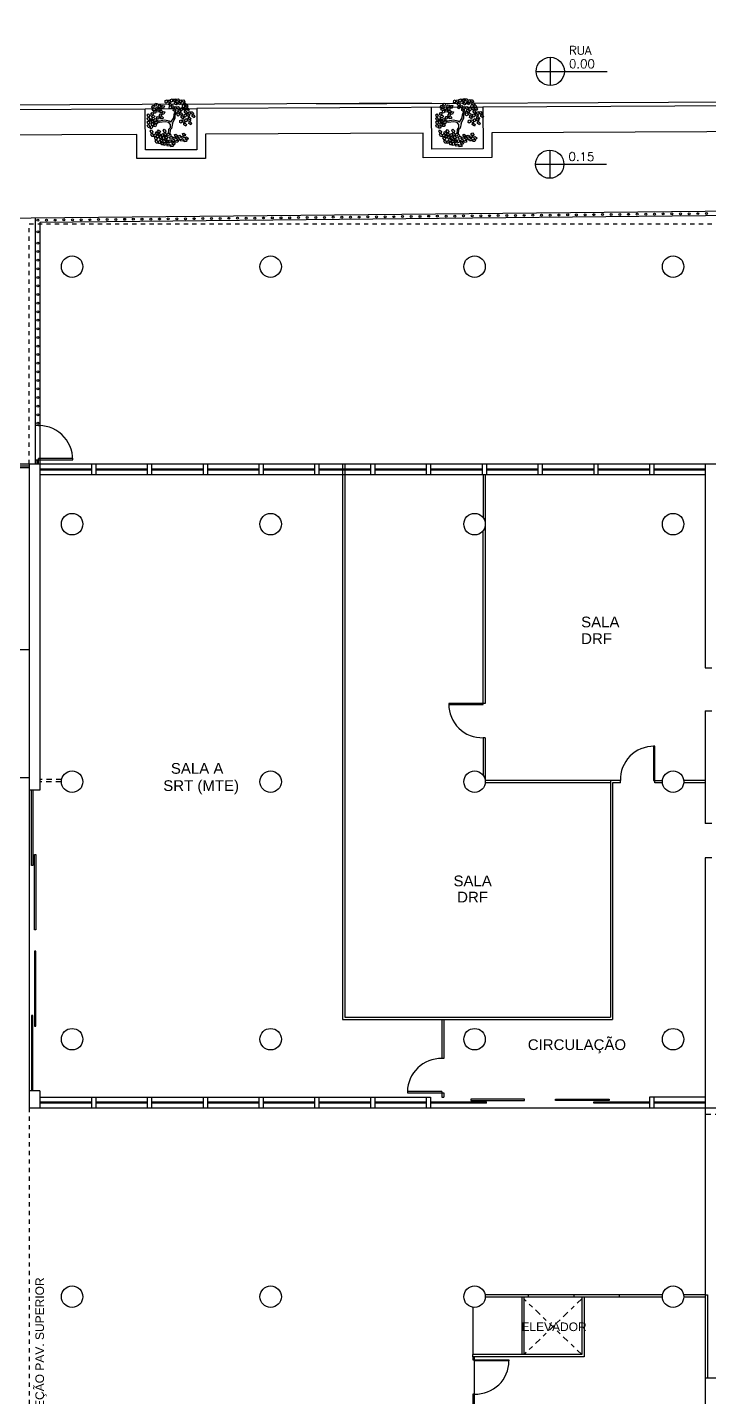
# Model space of a CAD drawing. Header units: millimetres. Extents: x -8 to 5830, y -596 to 3598.
# Drawn here: x 1580.86 to 1596.73, y 2371.62 to 2403.52 of the extents above; entities that cross this region are included whole.
import ezdxf

# ---------------------------------------------------------------- set-up
doc = ezdxf.new("R2010")
doc.units = ezdxf.units.MM
for name, pattern in [('CONTINU', [0]), ('DASHDOT', [1, 0.5, -0.25, 0, -0.25]), ('HIDDEN', [9.525, 6.35, -3.175])]:
    doc.linetypes.add(name, pattern=pattern)
doc.layers.get('0').update_dxf_attribs({"color": 9})
doc.styles.add('80X50', font='romans.shx')
doc.styles.get("Standard").update_dxf_attribs({"font": 'arial.ttf'})

# ---------------------------------------------------------------- blocks, each defined once
blk = doc.blocks.new('L', base_point=(1.368, 0.591))
at = {"color": 8, "lineweight": -2}
for p, q in [((1.281, 0.65), (1.312, 0.675)), ((1.312, 0.675), (1.342, 0.621)), ((1.275, 0.567), (1.306, 0.592)), ((1.288, 0.517), (1.275, 0.567)), ((1.294, 0.6), (1.281, 0.65)), ((1.317, 0.508), (1.288, 0.517)), ((1.322, 0.591), (1.294, 0.6)), ((1.306, 0.592), (1.336, 0.538)), ((1.336, 0.538), (1.317, 0.508)), ((1.342, 0.621), (1.322, 0.591)), ((1.337, 0.489), (1.356, 0.548)), ((1.376, 0.484), (1.337, 0.489)), ((1.356, 0.548), (1.391, 0.554)), ((1.404, 0.527), (1.376, 0.484)), ((1.391, 0.554), (1.404, 0.527))]:
    blk.add_line(p, q, dxfattribs=at)
blk = doc.blocks.new('Árvore-13')
at = {"color": 8}
for p, q in [((-0.8, 0.3), (-0.96, 0.41)), ((-0.8, 0.41), (-0.95, 0.5)), ((-0.36, 0.35), (-0.8, 0.41)), ((-0.37, 0.23), (-0.8, 0.3)), ((-0.13, 0.11), (-0.37, 0.23)), ((-0.07, 0.19), (-0.36, 0.35)), ((-0.07, -0.04), (-0.13, 0.11)), ((0.03, 0.07), (-0.07, 0.19)), ((0.03, 0.07), (0.32, 0.33)), ((0.12, -0.05), (0.28, 0.13)), ((0.28, 0.13), (0.42, 0.28)), ((0.32, 0.33), (0.41, 0.54)), ((0.41, 0.54), (0.48, 0.66)), ((0.42, 0.28), (0.5, 0.51)), ((0.48, 0.66), (0.57, 0.72)), ((0.5, 0.51), (0.63, 0.67)), ((0.57, 0.72), (0.61, 0.82)), ((0.63, 0.67), (0.78, 0.72)), ((-0.3, -0.39), (-0.42, -0.69)), ((-0.2, -0.45), (-0.31, -0.74)), ((-0.31, -0.74), (-0.24, -0.89)), ((-0.15, -0.3), (-0.3, -0.39)), ((-0.05, -0.38), (-0.2, -0.45)), ((-0.07, -0.04), (-0.15, -0.3)), ((0.12, -0.05), (-0.05, -0.38))]:
    blk.add_line(p, q, dxfattribs=at)
at = {"color": 8, "xscale": 3.048, "yscale": 3.048, "zscale": 3.048}
for p, rotation in [((-1.3, 0.88), 347.8021081598379), ((-0.93, 0.96), 295.0165150851705), ((-0.72, 1.45), 295.0165150851705), ((-0.49, 1.26), 295.0165150851705), ((-0.35, 0.69), 295.0165150851705), ((-0.25, 1.14), 295.0165150851705), ((0.17, 1.45), 190.1248425347958), ((0.35, 0.95), 190.1248425347958), ((0.58, 1.4), 190.1248425347958), ((0.68, 0.78), 190.1248425347958), ((0.85, 1.34), 190.1248425347958), ((1.21, 1.15), 190.1248425347958), ((1.32, 0.75), 190.1248425347958), ((-1.44, 0.37), 347.8021081598379), ((-1.13, 0.41), 347.8021081598379), ((-0.85, 0.46), 295.0165150851705), ((0.76, 0.27), 190.1248425347958), ((0.8, -0.3), 190.1248425347958), ((1.12, 0.57), 190.1248425347958), ((1.2, -0.32), 190.1248425347958), ((1.25, 0.04), 190.1248425347958), ((1.58, 0.11), 190.1248425347958), ((-0.1, -0.9), 66.16076666471405), ((-0.02, -1.19), 66.16076666471405), ((0.5, -1), 66.16076666471405), ((-0.45, -1.4), 66.16076666471405), ((0.62, -1.32), 66.16076666471405)]:
    blk.add_blockref('L', p, dxfattribs=dict(at, rotation=rotation))
for p in [(-1.39, -0.31), (-1.23, -0.88), (-1.05, -0.53), (-0.87, -1.13), (-0.85, -0.45), (-0.67, -1.02), (-0.45, -1.04), (-0.44, -0.54)]:
    blk.add_blockref('L', p, dxfattribs=at)

msp = doc.modelspace()

# ---------------------------------------------------------------- linework, layer by layer
at = {"color": 8, "linetype": 'CONTINU', "lineweight": -2}
for p, q in [((1593.038, 2402.826), (1593.038, 2402.168)), ((1592.71, 2402.497), (1594.364, 2402.497)), ((1590.27, 2401.757), (1566.076, 2401.651)), ((1591.471, 2401.662), (1584.803, 2401.631)), ((1587.591, 2401.744), (1605.561, 2401.824)), ((1590.279, 2400.688), (1590.271, 2401.657)), ((1603.556, 2401.729), (1591.471, 2401.662)), ((1591.471, 2401.662), (1591.479, 2400.691)), ((1573.276, 2401.585), (1583.603, 2401.626)), ((1591.479, 2400.691), (1590.279, 2400.687)), ((1593.026, 2400.663), (1593.026, 2400.006)), ((1592.697, 2400.335), (1594.351, 2400.335))]:
    msp.add_line(p, q, dxfattribs=at)
for p, q in [((1613.286, 2399.4), (1529.074, 2398.562)), ((1613.23, 2399.3), (1581.15, 2398.98)), ((1581.15, 2398.98), (1581.15, 2385.748)), ((1581.115, 2394.248), (1581.15, 2394.248)), ((1605.65, 2393.348), (1545.4, 2393.348)), ((1580.9, 2393.348), (1580.9, 2378.348)), ((1581.05, 2393.448), (1581.915, 2393.448)), ((1582.35, 2393.348), (1582.35, 2393.098)), ((1582.45, 2393.348), (1582.45, 2393.098)), ((1583.65, 2393.348), (1583.65, 2393.098)), ((1583.75, 2393.348), (1583.75, 2393.098)), ((1584.95, 2393.348), (1584.95, 2393.098)), ((1585.05, 2393.348), (1585.05, 2393.098)), ((1586.25, 2393.348), (1586.25, 2393.098)), ((1586.35, 2393.348), (1586.35, 2393.098)), ((1587.55, 2393.348), (1587.55, 2393.098)), ((1587.65, 2393.348), (1587.65, 2393.098)), ((1588.85, 2393.348), (1588.85, 2393.098)), ((1588.95, 2393.348), (1588.95, 2393.098)), ((1590.15, 2393.348), (1590.15, 2393.098)), ((1590.25, 2393.348), (1590.25, 2393.098)), ((1591.45, 2393.348), (1591.45, 2393.098)), ((1591.55, 2393.348), (1591.55, 2393.098)), ((1592.75, 2393.348), (1592.75, 2393.098)), ((1592.85, 2393.348), (1592.85, 2393.098)), ((1594.05, 2393.348), (1594.05, 2393.098)), ((1594.15, 2393.348), (1594.15, 2393.098)), ((1595.35, 2393.348), (1595.35, 2393.098)), ((1595.45, 2393.348), (1595.45, 2393.098)), ((1596.65, 2393.348), (1596.65, 2388.598)), ((1581.15, 2393.238), (1582.35, 2393.238)), ((1582.35, 2393.208), (1581.15, 2393.208)), ((1596.65, 2393.098), (1581.15, 2393.098)), ((1582.45, 2393.238), (1583.65, 2393.238)), ((1583.65, 2393.208), (1582.45, 2393.208)), ((1583.75, 2393.238), (1584.95, 2393.238)), ((1584.95, 2393.208), (1583.75, 2393.208)), ((1585.05, 2393.238), (1586.25, 2393.238)), ((1586.25, 2393.208), (1585.05, 2393.208)), ((1586.35, 2393.238), (1587.55, 2393.238)), ((1587.55, 2393.208), (1586.35, 2393.208)), ((1587.65, 2393.238), (1588.85, 2393.238)), ((1588.85, 2393.208), (1587.65, 2393.208)), ((1588.95, 2393.238), (1590.15, 2393.238)), ((1590.15, 2393.208), (1588.95, 2393.208)), ((1590.25, 2393.238), (1591.45, 2393.238)), ((1591.45, 2393.208), (1590.25, 2393.208)), ((1591.55, 2393.238), (1592.75, 2393.238)), ((1592.75, 2393.208), (1591.55, 2393.208)), ((1592.85, 2393.238), (1594.05, 2393.238)), ((1594.05, 2393.208), (1592.85, 2393.208)), ((1594.15, 2393.238), (1595.35, 2393.238)), ((1595.35, 2393.208), (1594.15, 2393.208)), ((1595.45, 2393.238), (1596.65, 2393.238)), ((1596.65, 2393.208), (1595.45, 2393.208)), ((1596.65, 2388.598), (1596.8, 2388.598)), ((1596.65, 2387.598), (1596.65, 2384.971)), ((1596.65, 2387.598), (1596.8, 2387.598)), ((1581.15, 2385.748), (1580.9, 2385.748)), ((1596.8, 2384.971), (1596.65, 2384.971)), ((1596.65, 2384.171), (1596.65, 2355.848)), ((1596.8, 2384.171), (1596.65, 2384.171)), ((1588.2, 2380.408), (1594.49, 2380.408)), ((1588.25, 2380.458), (1594.44, 2380.458)), ((1590.51, 2380.408), (1590.51, 2379.498)), ((1590.56, 2380.408), (1590.56, 2379.498)), ((1590.56, 2379.498), (1590.51, 2379.498)), ((1581.15, 2378.748), (1580.9, 2378.748)), ((1581.15, 2378.748), (1581.15, 2378.348)), ((1590.51, 2378.728), (1590.51, 2378.598)), ((1590.56, 2378.698), (1590.56, 2378.598)), ((1580.9, 2378.348), (1600.75, 2378.348)), ((1581.15, 2378.598), (1590.25, 2378.598)), ((1581.15, 2378.488), (1582.35, 2378.488)), ((1582.35, 2378.458), (1581.15, 2378.458)), ((1582.35, 2378.598), (1582.35, 2378.348)), ((1582.45, 2378.598), (1582.45, 2378.348)), ((1582.45, 2378.488), (1583.65, 2378.488)), ((1583.65, 2378.458), (1582.45, 2378.458)), ((1583.65, 2378.598), (1583.65, 2378.348)), ((1583.75, 2378.598), (1583.75, 2378.348)), ((1583.75, 2378.488), (1584.95, 2378.488)), ((1584.95, 2378.458), (1583.75, 2378.458)), ((1584.95, 2378.598), (1584.95, 2378.348)), ((1585.05, 2378.598), (1585.05, 2378.348)), ((1585.05, 2378.488), (1586.25, 2378.488)), ((1586.25, 2378.458), (1585.05, 2378.458)), ((1586.25, 2378.598), (1586.25, 2378.348)), ((1586.35, 2378.598), (1586.35, 2378.348)), ((1586.35, 2378.488), (1587.55, 2378.488)), ((1587.55, 2378.458), (1586.35, 2378.458)), ((1587.55, 2378.598), (1587.55, 2378.348)), ((1587.65, 2378.598), (1587.65, 2378.348)), ((1587.65, 2378.488), (1588.85, 2378.488)), ((1588.85, 2378.458), (1587.65, 2378.458)), ((1588.85, 2378.598), (1588.85, 2378.348)), ((1588.95, 2378.598), (1588.95, 2378.348)), ((1588.95, 2378.488), (1590.15, 2378.488)), ((1590.15, 2378.458), (1588.95, 2378.458)), ((1590.15, 2378.598), (1590.15, 2378.348)), ((1590.25, 2378.598), (1590.25, 2378.348)), ((1590.25, 2378.488), (1591.55, 2378.488)), ((1591.55, 2378.458), (1590.25, 2378.458)), ((1590.51, 2378.598), (1590.56, 2378.598)), ((1591.55, 2378.458), (1591.55, 2378.488)), ((1594.05, 2378.488), (1595.35, 2378.488)), ((1594.05, 2378.458), (1594.05, 2378.488)), ((1595.35, 2378.458), (1594.05, 2378.458)), ((1595.35, 2378.598), (1595.35, 2378.348)), ((1596.65, 2378.598), (1595.35, 2378.598)), ((1595.45, 2378.598), (1595.45, 2378.348)), ((1595.45, 2378.488), (1596.65, 2378.488)), ((1596.65, 2378.458), (1595.45, 2378.458)), ((1596.65, 2373.988), (1596.7, 2373.988)), ((1596.7, 2373.988), (1596.7, 2372.048)), ((1591.275, 2368.198), (1591.275, 2372.548)), ((1596.9, 2372.048), (1596.65, 2372.048)), ((1591.235, 2371.68), (1591.235, 2368.194))]:
    msp.add_line(p, q)
at = {"linetype": 'DASHDOT', "ltscale": 0.03}
for p, q in [((1580.9, 2398.948), (1596.9, 2398.948)), ((1580.9, 2393.348), (1580.9, 2398.948)), ((1580.9, 2378.348), (1580.9, 2348.948))]:
    msp.add_line(p, q, dxfattribs=at)
at = {"linetype": 'CONTINU', "lineweight": -2}
for p, q in [((1588.2, 2393.348), (1588.2, 2380.408)), ((1588.25, 2393.348), (1588.25, 2380.458)), ((1591.475, 2393.098), (1591.475, 2392.098)), ((1591.525, 2393.098), (1591.525, 2387.773)), ((1591.475, 2386.973), (1591.475, 2386.098)), ((1591.525, 2386.973), (1591.475, 2386.973)), ((1591.525, 2386.973), (1591.525, 2385.973)), ((1595.471, 2385.923), (1595.471, 2386.773)), ((1594.671, 2385.973), (1591.524, 2385.973)), ((1594.44, 2385.923), (1591.524, 2385.923)), ((1594.44, 2385.973), (1594.44, 2380.458)), ((1594.49, 2385.923), (1594.49, 2380.408)), ((1594.671, 2385.923), (1594.49, 2385.923)), ((1594.671, 2385.923), (1594.671, 2385.973)), ((1595.652, 2385.923), (1595.471, 2385.923)), ((1596.65, 2385.973), (1596.149, 2385.973)), ((1596.65, 2385.923), (1596.149, 2385.923)), ((1595.654, 2373.988), (1591.522, 2373.988)), ((1591.525, 2373.948), (1595.65, 2373.948)), ((1592.375, 2373.948), (1592.375, 2372.598)), ((1592.425, 2373.948), (1592.425, 2372.598)), ((1593.775, 2373.948), (1593.775, 2372.598)), ((1593.825, 2373.948), (1593.825, 2372.548)), ((1593.775, 2372.598), (1591.235, 2372.598)), ((1591.235, 2372.548), (1591.235, 2372.598)), ((1593.825, 2372.548), (1591.235, 2372.548))]:
    msp.add_line(p, q, dxfattribs=at)
at = {"linetype": 'HIDDEN', "ltscale": 0.02}
for p, q in [((1581.655, 2385.998), (1581.15, 2385.998)), ((1581.65, 2385.948), (1581.15, 2385.948)), ((1596.65, 2378.198), (1596.9, 2378.198))]:
    msp.add_line(p, q, dxfattribs=at)
at = {"linetype": 'DASHDOT', "ltscale": 0.3}
for p, q in [((1593.775, 2373.898), (1592.425, 2372.598)), ((1593.775, 2372.598), (1592.425, 2373.898))]:
    msp.add_line(p, q, dxfattribs=at)
at = {"color": 8, "linetype": 'CONTINU', "lineweight": -2}
msp.add_lwpolyline([(1606.261, 2403.523), (1606.261, 2401.931), (1606.76, 2401.932), (1606.769, 2399.98), (1603.364, 2399.976), (1603.359, 2401.121), (1591.676, 2401.063), (1591.681, 2400.492), (1590.081, 2400.487), (1590.076, 2401.055), (1585.006, 2401.032), (1585.008, 2400.466), (1583.408, 2400.469), (1583.406, 2401.025), (1574.675, 2400.987)], dxfattribs=at)
msp.add_lwpolyline([(1584.803, 2401.631), (1584.807, 2400.666), (1583.607, 2400.668), (1583.603, 2401.626)], close=True, dxfattribs=at)
for points in [[(1581.05, 2393.348), (1581.05, 2399.079)], [(1581.085, 2393.348), (1581.085, 2393.448)], [(1581.115, 2393.348), (1581.115, 2393.478)], [(1581.915, 2393.448), (1581.915, 2393.478), (1581.115, 2393.478)], [(1580.9, 2393.298), (1579.538, 2393.298), (1579.538, 2393.268), (1580.9, 2393.268)], [(1580.9, 2389.02), (1579.402, 2389.02), (1579.402, 2386.044), (1580.9, 2386.044)], [(1580.985, 2385.748), (1580.985, 2383.998), (1580.955, 2383.998), (1580.955, 2385.748)], [(1580.985, 2378.748), (1580.985, 2380.498), (1580.955, 2380.498), (1580.955, 2378.748)], [(1590.51, 2378.728), (1589.71, 2378.728), (1589.71, 2378.698), (1590.56, 2378.698)], [(1591.235, 2373.701), (1591.235, 2372.598)], [(1591.235, 2372.548), (1591.235, 2372.48), (1592.075, 2372.48)], [(1592.075, 2372.48), (1592.075, 2372.45), (1591.275, 2372.45)], [(1591.275, 2371.68), (1591.235, 2371.68)]]:
    msp.add_lwpolyline(points)
at = {"linetype": 'CONTINU', "lineweight": -2}
for points in [[(1591.525, 2387.773), (1590.675, 2387.773), (1590.675, 2387.743), (1591.475, 2387.743), (1591.475, 2391.798)], [(1595.471, 2386.773), (1595.441, 2386.773), (1595.441, 2385.973), (1595.652, 2385.973)], [(1592.532, 2373.948), (1592.532, 2373.988)], [(1593.588, 2373.988), (1593.588, 2373.948)], [(1594.644, 2373.988), (1594.644, 2373.948)], [(1596.65, 2373.988), (1596.147, 2373.988)], [(1596.15, 2373.948), (1596.65, 2373.948)]]:
    msp.add_lwpolyline(points, dxfattribs=at)
for points in [[(1581.025, 2384.248), (1581.055, 2384.248), (1581.055, 2382.498), (1581.025, 2382.498)], [(1581.025, 2380.248), (1581.055, 2380.248), (1581.055, 2381.998), (1581.025, 2381.998)], [(1591.188, 2378.551), (1591.188, 2378.521), (1592.438, 2378.521), (1592.438, 2378.551)], [(1594.413, 2378.551), (1594.413, 2378.521), (1593.163, 2378.521), (1593.163, 2378.551)]]:
    msp.add_lwpolyline(points, close=True)
at = {"color": 8, "linetype": 'CONTINU', "lineweight": -2}
for centre in [(1593.038, 2402.497), (1593.026, 2400.335)]:
    msp.add_circle(centre, 0.329, dxfattribs=at)
for centre, radius in [((1583.731, 2399.056), 0.0225), ((1583.933, 2399.058), 0.0225), ((1584.135, 2399.06), 0.0225), ((1584.338, 2399.062), 0.0225), ((1584.54, 2399.064), 0.0225), ((1584.742, 2399.066), 0.0225), ((1584.945, 2399.068), 0.0225), ((1585.147, 2399.07), 0.0225), ((1585.35, 2399.072), 0.0225), ((1585.552, 2399.074), 0.0225), ((1585.754, 2399.076), 0.0225), ((1585.957, 2399.078), 0.0225), ((1586.159, 2399.08), 0.0225), ((1586.361, 2399.082), 0.0225), ((1586.564, 2399.084), 0.0225), ((1586.766, 2399.086), 0.0225), ((1586.968, 2399.088), 0.0225), ((1587.171, 2399.09), 0.0225), ((1587.373, 2399.092), 0.0225), ((1587.575, 2399.094), 0.0225), ((1587.778, 2399.096), 0.0225), ((1587.98, 2399.098), 0.0225), ((1588.182, 2399.1), 0.0225), ((1588.385, 2399.102), 0.0225), ((1588.587, 2399.104), 0.0225), ((1588.79, 2399.106), 0.0225), ((1588.992, 2399.108), 0.0225), ((1589.194, 2399.11), 0.0225), ((1589.397, 2399.112), 0.0225), ((1589.599, 2399.115), 0.0225), ((1589.801, 2399.117), 0.0225), ((1590.004, 2399.119), 0.0225), ((1590.206, 2399.121), 0.0225), ((1590.408, 2399.123), 0.0225), ((1590.611, 2399.125), 0.0225), ((1590.813, 2399.127), 0.0225), ((1591.015, 2399.129), 0.0225), ((1591.218, 2399.131), 0.0225), ((1591.42, 2399.133), 0.0225), ((1591.623, 2399.135), 0.0225), ((1591.825, 2399.137), 0.0225), ((1592.027, 2399.139), 0.0225), ((1592.23, 2399.141), 0.0225), ((1592.432, 2399.143), 0.0225), ((1592.634, 2399.145), 0.0225), ((1592.837, 2399.147), 0.0225), ((1593.039, 2399.149), 0.0225), ((1593.241, 2399.151), 0.0225), ((1593.444, 2399.153), 0.0225), ((1593.646, 2399.155), 0.0225), ((1593.848, 2399.157), 0.0225), ((1594.051, 2399.159), 0.0225), ((1594.253, 2399.161), 0.0225), ((1594.456, 2399.163), 0.0225), ((1594.658, 2399.165), 0.0225), ((1594.86, 2399.167), 0.0225), ((1595.063, 2399.169), 0.0225), ((1595.265, 2399.171), 0.0225), ((1595.467, 2399.173), 0.0225), ((1595.67, 2399.175), 0.0225), ((1595.872, 2399.177), 0.0225), ((1596.074, 2399.179), 0.0225), ((1596.277, 2399.181), 0.0225), ((1596.479, 2399.183), 0.0225), ((1596.681, 2399.185), 0.0225), ((1581.1, 2399.031), 0.0225), ((1581.1, 2398.758), 0.0225), ((1581.302, 2399.032), 0.0225), ((1581.505, 2399.034), 0.0225), ((1581.707, 2399.036), 0.0225), ((1581.909, 2399.038), 0.0225), ((1582.112, 2399.04), 0.0225), ((1582.314, 2399.042), 0.0225), ((1582.517, 2399.044), 0.0225), ((1582.719, 2399.046), 0.0225), ((1582.921, 2399.048), 0.0225), ((1583.124, 2399.05), 0.0225), ((1583.326, 2399.052), 0.0225), ((1583.528, 2399.054), 0.0225), ((1581.1, 2398.498), 0.0225), ((1581.1, 2398.298), 0.0225), ((1581.1, 2398.098), 0.0225), ((1581.9, 2397.948), 0.25), ((1586.525, 2397.948), 0.25), ((1591.275, 2397.948), 0.25), ((1595.9, 2397.948), 0.25), ((1581.1, 2397.898), 0.0225), ((1581.1, 2397.698), 0.0225), ((1581.1, 2397.498), 0.0225), ((1581.1, 2397.298), 0.0225), ((1581.1, 2397.098), 0.0225), ((1581.1, 2396.898), 0.0225), ((1581.1, 2396.698), 0.0225), ((1581.1, 2396.498), 0.0225), ((1581.1, 2396.298), 0.0225), ((1581.1, 2396.098), 0.0225), ((1581.1, 2395.898), 0.0225), ((1581.1, 2395.698), 0.0225), ((1581.1, 2395.498), 0.0225), ((1581.1, 2395.298), 0.0225), ((1581.1, 2395.098), 0.0225), ((1581.1, 2394.898), 0.0225), ((1581.1, 2394.698), 0.0225), ((1581.1, 2394.498), 0.0225), ((1581.1, 2394.298), 0.0225), ((1581.9, 2391.948), 0.25), ((1586.525, 2391.948), 0.25), ((1591.275, 2391.948), 0.25), ((1595.9, 2391.948), 0.25), ((1581.9, 2385.948), 0.25), ((1586.525, 2385.948), 0.25), ((1591.275, 2385.948), 0.25), ((1595.9, 2385.948), 0.25), ((1581.9, 2379.948), 0.25), ((1586.525, 2379.948), 0.25), ((1591.275, 2379.948), 0.25), ((1595.9, 2379.948), 0.25), ((1581.9, 2373.948), 0.25), ((1586.525, 2373.948), 0.25), ((1591.275, 2373.948), 0.25), ((1595.9, 2373.948), 0.25)]:
    msp.add_circle(centre, radius)
for centre, radius, start, end in [((1581.115, 2393.448), 0.8, 0, 94.6604), ((1590.495, 2378.713), 0.785, 88.9053, 178.9053), ((1591.301, 2372.454), 0.775, 268.1408, 359.6698)]:
    msp.add_arc(centre, radius, start, end)
at = {"linetype": 'CONTINU', "lineweight": -2}
for centre, start, end in [((1591.453, 2387.75), 179.4475, 271.6369), ((1595.449, 2385.995), 89.4475, 181.6369)]:
    msp.add_arc(centre, 0.778, start, end, dxfattribs=at)

# ---------------------------------------------------------------- block references
at = {"color": 8, "linetype": 'HIDDEN', "xscale": 0.3107660917594163, "yscale": 0.3107660917594163, "zscale": 0.3107660917594163, "rotation": 16.63621055087309}
for p in [(1584.2, 2401.287), (1590.922, 2401.289)]:
    msp.add_blockref('Árvore-13', p, dxfattribs=at)

# ---------------------------------------------------------------- texts
at = {"color": 8, "style": '80X50'}
for s, p in [('RUA', (1593.476, 2402.889)), ('0.00', (1593.476, 2402.575)), ('0.15', (1593.463, 2400.412))]:
    msp.add_text(s, height=0.2, rotation=359.7175, dxfattribs=at).set_placement(p)
for s, height, p in [('SALA ', 0.25, (1593.758, 2389.544)), ('DRF', 0.25, (1593.758, 2389.155)), ('SALA A', 0.25, (1584.201, 2386.133)), ('SRT (MTE)', 0.25, (1584.023, 2385.731)), ('SALA ', 0.25, (1590.784, 2383.511)), ('DRF', 0.25, (1590.87, 2383.134)), ('CIRCULAÇÃO', 0.25, (1592.515, 2379.695)), ('ELEVADOR', 0.2, (1592.366, 2373.147))]:
    msp.add_text(s, height=height).set_placement(p)
msp.add_text('PROJEÇÃO PAV. SUPERIOR', height=0.2, rotation=90).set_placement((1581.245, 2370.61))

doc.saveas('drawing.dxf')
